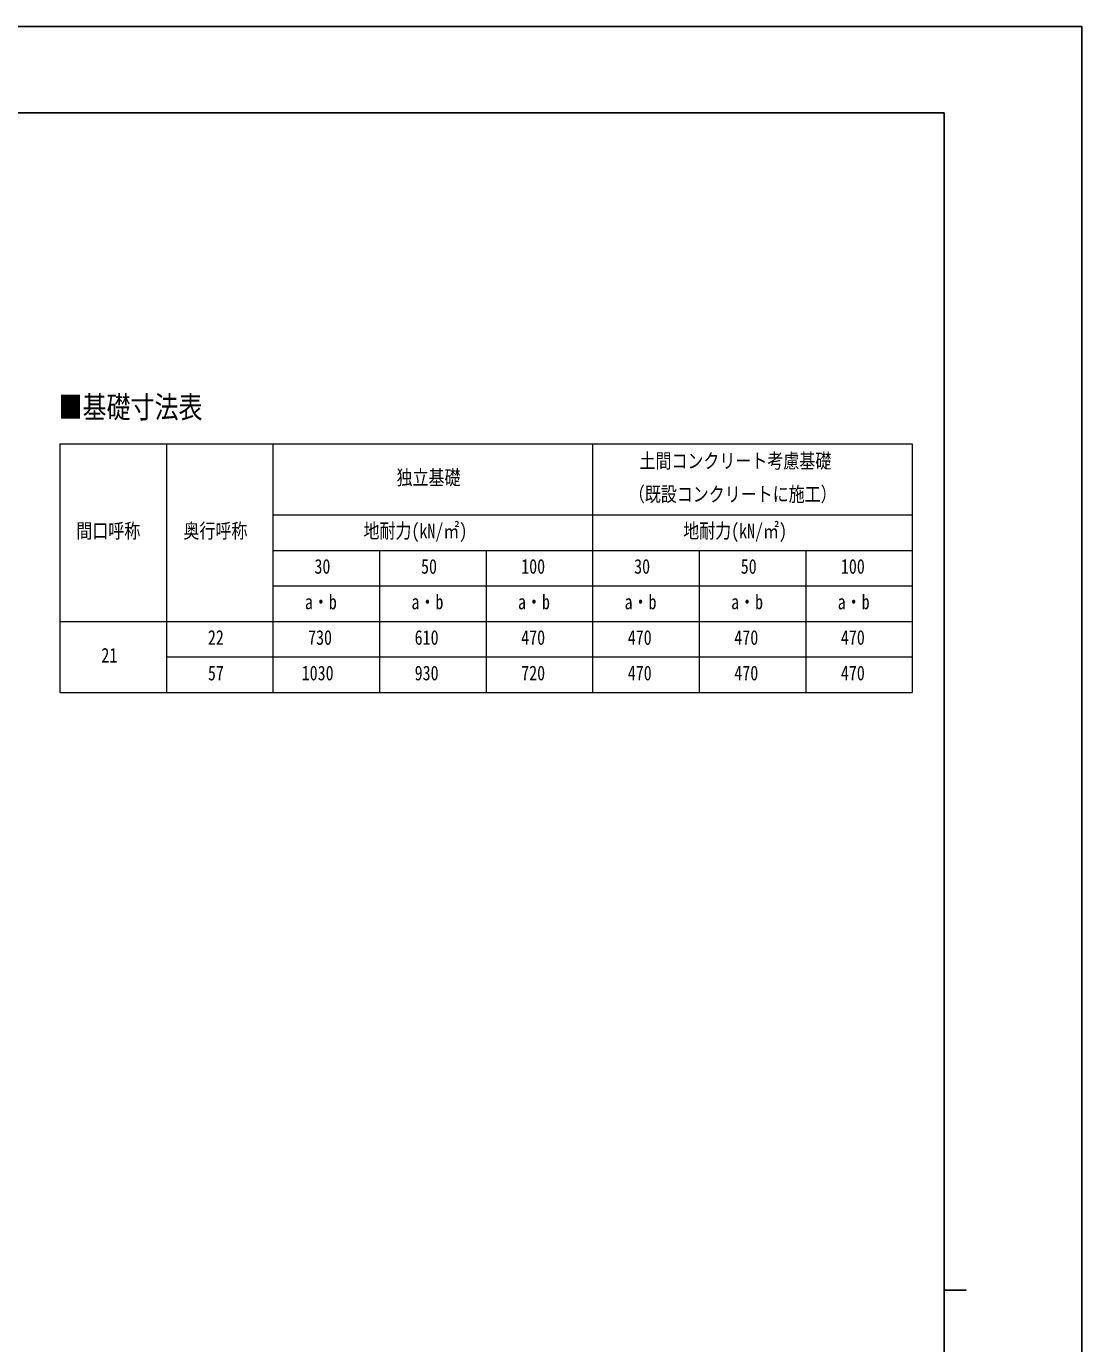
# Model space of a CAD drawing. Units: millimetres, scale not verified. Extents: x -10512 to 10512, y -7425 to 7425.
# Drawn here: x 4570 to 10512, y 12 to 7425 of the extents above; entities that cross this region are included whole.
import ezdxf
from ezdxf.enums import TextEntityAlignment as Align

# ---------------------------------------------------------------- set-up
doc = ezdxf.new("R2010")
doc.units = ezdxf.units.MM
doc.header["$LTSCALE"] = 30
doc.layers.add('0-1_TABLE1', color=7, linetype='Continuous', lineweight=18)
doc.layers.add('0-2_USER1', color=3, linetype='Continuous')
doc.layers.add('0-7_YKK_ZWAK', color=7, linetype='Continuous')
doc.styles.add('ＭＳ ゴシック', font='')
doc.styles.get('ＭＳ ゴシック').set_extended_font_data('MS Gothic')

msp = doc.modelspace()

# ---------------------------------------------------------------- linework, layer by layer
at = {"layer": '0-1_TABLE1'}
for p, q in [((4758.78, 5076.17), (9558.78, 5076.17)), ((4758.78, 5076.17), (4758.78, 3676.17)), ((5358.78, 5076.17), (5358.78, 3676.17)), ((5958.78, 4676.17), (9558.78, 4676.17)), ((5958.78, 4476.17), (9558.78, 4476.17)), ((6558.78, 4476.17), (6558.78, 3676.17)), ((7158.78, 4476.17), (7158.78, 3676.17)), ((5958.78, 4276.17), (9558.78, 4276.17))]:
    msp.add_line(p, q, dxfattribs=at)
for points in [[(5958.78, 5076.17), (5958.78, 4676.17), (5958.78, 4076.17), (5958.78, 3676.17)], [(7758.78, 5076.17), (7758.78, 4476.17), (7758.78, 4076.17), (7758.78, 3676.17)], [(9558.78, 5076.17), (9558.78, 4476.17), (9558.78, 4276.17), (9558.78, 4076.17), (9558.78, 3676.17)], [(8358.78, 4476.17), (8358.78, 4076.17), (8358.78, 3676.17)], [(8958.78, 4476.17), (8958.78, 4076.17), (8958.78, 3676.17)], [(4758.78, 4076.17), (5358.78, 4076.17), (9558.78, 4076.17)], [(5358.78, 3876.17), (5958.78, 3876.17), (6558.78, 3876.17), (9558.78, 3876.17)], [(4758.78, 3676.17), (5358.78, 3676.17), (5958.78, 3676.17), (6558.78, 3676.17), (9558.78, 3676.17)]]:
    msp.add_lwpolyline(points, dxfattribs=at)
at = {"layer": '0-7_YKK_ZWAK'}
for p, q in [((9737.55, 6937.5), (-9762.45, 6937.5)), ((9737.55, 6937.5), (9737.55, -6312.5)), ((9737.55, 312.5), (9862.55, 312.5))]:
    msp.add_line(p, q, dxfattribs=at)
msp.add_lwpolyline([(-10512.5, -7425), (10512.5, -7425), (10512.5, 7425), (-10512.5, 7425)], close=True, dxfattribs=at)

# ---------------------------------------------------------------- texts
at = {"layer": '0-1_TABLE1', "style": 'ＭＳ ゴシック', "width": 0.8}
for s, p in [('土間コンクリート考慮基礎', (8022.78, 4913.67)), ('独立基礎', (6654.78, 4819.92)), ('（既設コンクリートに施工）', (7962.78, 4726.17)), ('間口呼称', (4851.78, 4519.92)), ('奥行呼称', (5454.78, 4519.92)), ('地耐力(kN/㎡)', (6468.78, 4519.92)), ('地耐力(kN/㎡)', (8268.78, 4519.92)), ('30', (6192.78, 4319.92)), ('50', (6792.78, 4319.92)), ('100', (7356.78, 4319.92)), ('30', (7992.78, 4319.92)), ('50', (8592.78, 4319.92)), ('100', (9156.78, 4319.92)), ('a・b', (6138.78, 4119.92)), ('a・b', (6738.78, 4119.92)), ('a・b', (7338.78, 4119.92)), ('a・b', (7938.78, 4119.92)), ('a・b', (8538.78, 4119.92)), ('a・b', (9138.78, 4119.92)), ('22', (5592.78, 3919.92)), ('730', (6156.78, 3919.92)), ('610', (6756.78, 3919.92)), ('470', (7356.78, 3919.92)), ('470', (7956.78, 3919.92)), ('470', (8556.78, 3919.92)), ('470', (9156.78, 3919.92)), ('21', (4992.78, 3819.92)), ('57', (5592.78, 3719.92)), ('1030', (6120.78, 3719.92)), ('930', (6756.78, 3719.92)), ('720', (7356.78, 3719.92)), ('470', (7956.78, 3719.92)), ('470', (8556.78, 3719.92)), ('470', (9156.78, 3719.92))]:
    msp.add_text(s, height=82.48, dxfattribs=at).set_placement(p, align=Align.BOTTOM_LEFT)
at = {"layer": '0-2_USER1', "style": 'ＭＳ ゴシック', "width": 0.8}
msp.add_text('■基礎寸法表', height=123.8, dxfattribs=at).set_placement((4751.78, 5183.38), align=Align.BOTTOM_LEFT)

doc.saveas('drawing.dxf')
